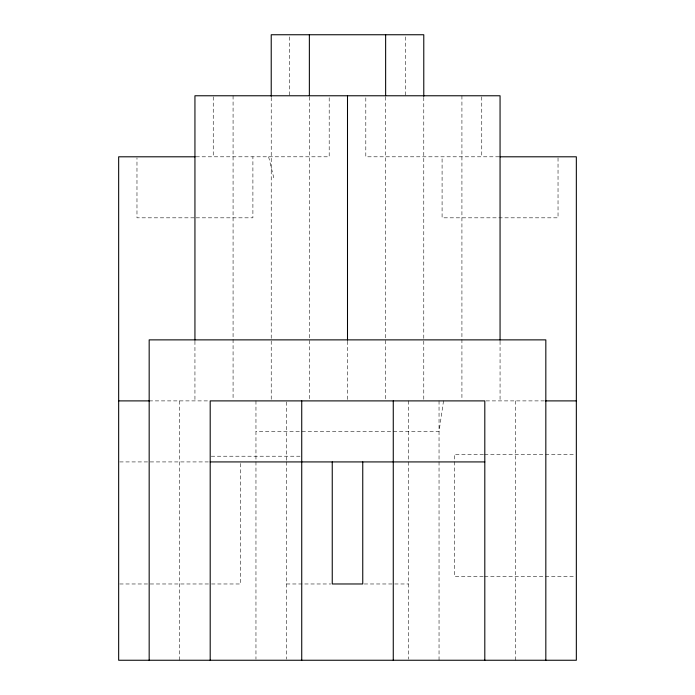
<?xml version="1.0" encoding="UTF-8"?>
<svg xmlns="http://www.w3.org/2000/svg" width="695" height="695" viewBox="0 0 695 695"><rect width="100%" height="100%" fill="white"/><g stroke="black" fill="none" stroke-linecap="round" stroke-linejoin="round"><path stroke-width="0.52" stroke-dasharray="3.48 2.61" d="M443.523 400.893L439.04 431.413L255.96 431.413M195.981 156.801L329.195 156.801L329.195 96.848M499.114 156.801L365.805 156.801L365.805 96.848M194.2 217.822L136.976 217.822L136.976 157.869M196.094 217.822L252.902 217.822L252.902 156.801M149.173 400.893L208.917 400.893M486.083 400.893L545.827 400.893M483.451 454.295L454.295 454.295L454.295 576.337L483.451 576.337M484.537 454.295L575.26 454.295M211.271 456.215L300.657 456.215M119.74 461.923L208.309 461.923M484.537 576.337L575.26 576.337M119.74 583.974L210.463 583.974M211.549 583.974L240.705 583.974L240.705 463M286.479 583.974L330.759 583.974M364.241 583.974L408.521 583.974M268.618 156.801L273.778 177.79M558.033 157.869L558.033 217.822L442.089 217.822L442.089 156.801M515.316 400.893L515.316 660.25M500.061 341.176L500.061 400.893M481.757 96.848L481.757 156.801M461.923 95.771L461.923 399.807M439.04 400.893L439.04 660.25M423.776 97.396L423.776 399.807M408.521 400.893L408.521 460.846M408.521 461.923L408.521 659.173M405.472 36.887L405.472 95.771M385.638 96.857L385.638 399.807M347.5 341.176L347.5 399.807M309.362 96.857L309.362 399.807M289.528 36.887L289.528 95.771M286.479 401.971L286.479 460.846M286.479 461.923L286.479 659.173M271.224 97.396L271.224 399.807M255.96 400.893L255.96 659.164M233.077 95.771L233.077 399.807M213.243 96.848L213.243 156.801M194.939 341.176L194.939 400.893M179.684 400.893L179.684 660.25"/><path stroke-width="1.04" d="M195.147 156.801L118.663 156.801L118.663 660.25L576.337 660.25L576.337 156.801L500.061 156.801M118.663 400.893L149.425 400.893M545.575 400.893L576.337 400.893M210.194 461.923L484.806 461.923M545.827 660.25L545.827 339.872L149.173 339.872L149.173 660.25M500.061 340.09L500.061 95.771L194.939 95.771L194.939 340.09M484.806 660.25L484.806 400.893L210.194 400.893L210.194 660.25M423.776 96.318L423.776 34.75L271.224 34.75L271.224 96.318M393.266 400.893L393.266 660.25M385.638 34.75L385.638 95.771M362.755 461.923L362.755 583.974L332.245 583.974L332.245 461.923M347.5 95.771L347.5 340.09M309.362 34.75L309.362 95.771M301.734 400.893L301.734 660.25"/></g></svg>
